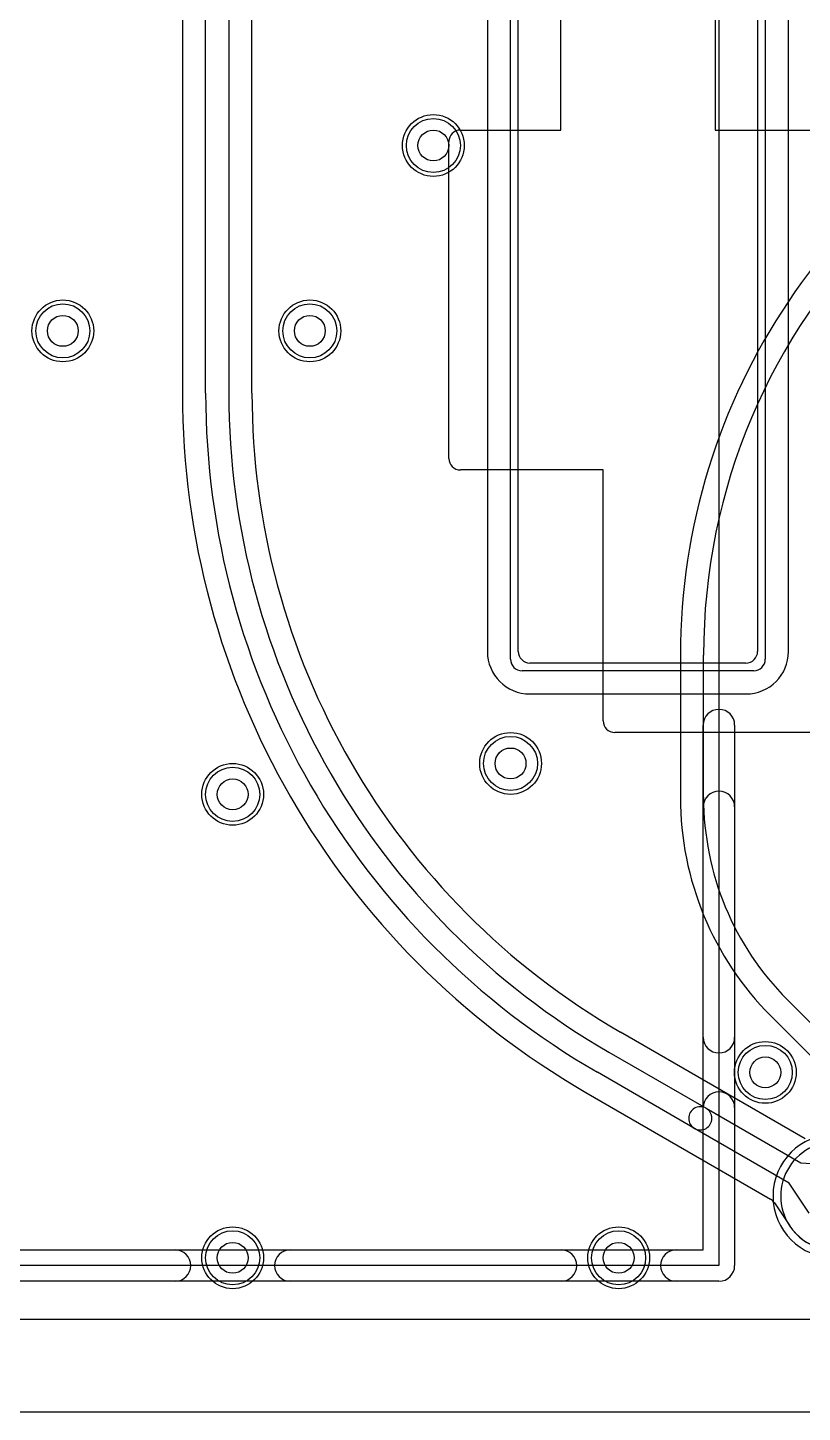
# Model space of a CAD drawing. Extents: x 0 to 21, y -0.5 to 20.
# Drawn here: x 8.67 to 13.69, y 0 to 8.96 of the extents above; entities that cross this region are included whole.
import ezdxf

# ---------------------------------------------------------------- set-up
doc = ezdxf.new("R2010")
doc.units = 0
for name, color, linetype in [('Hole', 1, 'CONTINUOUS'), ('L1', 3, 'CONTINUOUS'), ('L2', 3, 'CONTINUOUS'), ('L3', 3, 'CONTINUOUS'), ('L4', 3, 'CONTINUOUS'), ('MetalMask-A', 176, 'CONTINUOUS'), ('Outline', 7, 'CONTINUOUS'), ('PartsArea-A', 111, 'CONTINUOUS'), ('PartsSilk-A', 221, 'CONTINUOUS'), ('Resist-A', 2, 'CONTINUOUS'), ('Resist-B', 2, 'CONTINUOUS'), ('Silk-A', 140, 'CONTINUOUS')]:
    doc.layers.add(name, color=color, linetype=linetype)

msp = doc.modelspace()

# ---------------------------------------------------------------- linework, layer by layer
at = {"layer": 'Hole'}
for centre in [(11.3, 8.2), (8.9, 7), (10.5, 7), (11.8, 4.2), (10, 4), (13.45, 2.2), (10, 1), (12.5, 1)]:
    msp.add_circle(centre, 0.1, dxfattribs=at)
at = {"layer": 'L1'}
for p, q in [((12.125, 8.3), (12.125, 9.72503)), ((13.125, 9.72503), (13.125, 8.3)), ((11.64996, 9.275), (11.64996, 4.925)), ((11.85, 4.925), (11.85, 9.275)), ((13.4, 9.275), (13.4, 4.925)), ((13.60004, 4.925), (13.60004, 9.275)), ((11.47497, 8.3), (12.125, 8.3)), ((13.125, 8.3), (13.82503, 8.3)), ((11.4, 6.17497), (11.4, 8.22503)), ((12.4, 6.1), (11.47497, 6.1)), ((12.4, 4.47497), (12.4, 6.1)), ((13.325, 4.85), (11.925, 4.85)), ((11.925, 4.64996), (13.325, 4.64996)), ((13.82503, 4.4), (12.47497, 4.4)), ((15.17503, 0.6), (2.24348, 0.6))]:
    msp.add_line(p, q, dxfattribs=at)
for centre in [(11.3, 8.2), (8.9, 7), (10.5, 7), (11.8, 4.2), (10, 4), (13.45, 2.2), (10, 1), (12.5, 1)]:
    msp.add_circle(centre, 0.2, dxfattribs=at)
for centre, radius, start, end in [((11.47497, 8.22503), 0.07497, 90, 180), ((11.47497, 6.17497), 0.07497, 180, -90), ((11.925, 4.925), 0.27504, 180, -90), ((11.925, 4.925), 0.075, 180, -90), ((13.325, 4.925), 0.27504, -90, 0), ((13.325, 4.925), 0.075, -90, 0), ((12.47497, 4.47497), 0.07497, 180, -90), ((13.9, 1.4), 0.35004, 90, -73.410659)]:
    msp.add_arc(centre, radius, start, end, dxfattribs=at)
at = {"layer": 'L2'}
for p, q in [((12.89996, 4.9), (12.89996, 3.9799)), ((13.05, 3.9799), (13.05, 4.9)), ((14.0818, 2.1818), (13.59185, 2.67175)), ((13.48576, 2.56566), (13.97571, 2.07571)), ((17.75651, 0.6), (2.24348, 0.6))]:
    msp.add_line(p, q, dxfattribs=at)
for centre in [(11.3, 8.2), (8.9, 7), (10.5, 7), (11.8, 4.2), (10, 4), (13.45, 2.2), (10, 1), (12.5, 1)]:
    msp.add_circle(centre, 0.2, dxfattribs=at)
for centre, radius, start, end in [((17, 4.9), 3.95, 90, 180), ((17.00001, 4.9), 4.10005, 112.068071, 180), ((14.9, 3.9799), 2.00004, 180, -135), ((14.9, 3.9799), 1.85, 180, -135), ((13.9, 1.4), 0.40004, 90, -90)]:
    msp.add_arc(centre, radius, start, end, dxfattribs=at)
at = {"layer": 'L3'}
msp.add_line((17.75651, 0.6), (2.24348, 0.6), dxfattribs=at)
for centre in [(11.3, 8.2), (8.9, 7), (10.5, 7), (11.8, 4.2), (10, 4), (13.45, 2.2), (10, 1), (12.5, 1)]:
    msp.add_circle(centre, 0.2, dxfattribs=at)
msp.add_arc((13.9, 1.4), 0.40004, 90, -90, dxfattribs=at)
at = {"layer": 'L4'}
for p, q in [((9.67496, 13.64932), (9.67496, 6.59615)), ((10.12504, 6.59615), (10.12504, 13.64932)), ((9.825, 6.59614), (9.825, 10.15807)), ((9.975, 10.15807), (9.975, 6.59614)), ((13.70884, 1.77022), (12.5125, 2.46091)), ((12.43749, 2.33097), (13.06626, 1.96795)), ((12.99126, 1.83805), (12.36249, 2.20107)), ((12.2875, 2.07113), (13.48379, 1.38044)), ((13.06626, 1.96795), (13.67972, 1.61378)), ((13.60471, 1.48388), (12.99126, 1.83805)), ((13.67972, 1.61378), (13.91215, 1.59963)), ((13.73319, 1.28966), (13.60471, 1.48388)), ((13.50929, 1.35618), (13.60805, 1.20688)), ((17.75651, 0.6), (2.24348, 0.6))]:
    msp.add_line(p, q, dxfattribs=at)
for centre in [(11.3, 8.2), (8.9, 7), (10.5, 7), (11.8, 4.2), (10, 4), (13.45, 2.2), (10, 1), (12.5, 1)]:
    msp.add_circle(centre, 0.2, dxfattribs=at)
for centre, radius, start, end in [((14.9, 6.59616), 5.22504, -179.99989, -119.999741), ((14.9, 6.59614), 5.075, 180, -120.000139), ((14.9, 6.59614), 4.925, 180, -120.00013), ((14.9, 6.59614), 4.77496, 179.99988, -120.000248), ((13.02876, 1.903), 0.075, 59.999272, -119.999475), ((13.02876, 1.903), 0.075, -120.000728, 60.000036), ((13.9, 1.4), 0.35004, -146.198707, 86.372002), ((13.44631, 1.31551), 0.07497, 32.852779, 60.004867), ((13.79574, 1.33104), 0.22504, -146.514713, -146.064902), ((13.54683, 1.16356), 0.07497, 33.802404, 33.933833)]:
    msp.add_arc(centre, radius, start, end, dxfattribs=at)
at = {"layer": 'MetalMask-A'}
for p, q in [((11.85, 4.925), (11.85, 9.275)), ((13.4, 9.275), (13.4, 4.925)), ((13.325, 4.85), (11.925, 4.85))]:
    msp.add_line(p, q, dxfattribs=at)
for centre, start, end in [((11.925, 4.925), 180, -90), ((13.325, 4.925), -90, 0)]:
    msp.add_arc(centre, 0.075, start, end, dxfattribs=at)
at = {"layer": 'Outline'}
msp.add_line((18.05, 0), (1.95, 0), dxfattribs=at)
at = {"layer": 'PartsArea-A'}
for p, q in [((13.15, 13.25), (13.15, 0.95)), ((13.15, 0.95), (0.85, 0.95))]:
    msp.add_line(p, q, dxfattribs=at)
at = {"layer": 'PartsSilk-A'}
for p, q in [((13.0484, 1.0516), (13.0484, 4.4484)), ((13.2516, 4.4484), (13.2516, 0.95)), ((0.85, 1.0516), (13.0484, 1.0516)), ((13.15, 0.8484), (0.85, 0.8484))]:
    msp.add_line(p, q, dxfattribs=at)
for centre, start, end in [((13.15, 4.4484), 0, 180), ((13.15, 0.95), -90, 0)]:
    msp.add_arc(centre, 0.1016, start, end, dxfattribs=at)
at = {"layer": 'Resist-A'}
for p, q in [((11.8, 4.875), (11.8, 9.325)), ((13.45, 9.325), (13.45, 4.875)), ((13.375, 4.8), (11.875, 4.8))]:
    msp.add_line(p, q, dxfattribs=at)
for centre in [(11.3, 8.2), (8.9, 7), (10.5, 7), (11.8, 4.2), (10, 4), (13.45, 2.2), (10, 1), (12.5, 1)]:
    msp.add_circle(centre, 0.175, dxfattribs=at)
for centre, start, end in [((11.875, 4.875), 180, -90), ((13.375, 4.875), -90, 0)]:
    msp.add_arc(centre, 0.075, start, end, dxfattribs=at)
at = {"layer": 'Resist-B'}
for centre in [(11.3, 8.2), (8.9, 7), (10.5, 7), (11.8, 4.2), (10, 4), (13.45, 2.2), (10, 1), (12.5, 1)]:
    msp.add_circle(centre, 0.175, dxfattribs=at)
at = {"layer": 'Silk-A'}
for p, q in [((13.0484, 2.42766), (13.0484, 3.91835)), ((13.2516, 3.91835), (13.2516, 2.42766)), ((13.0484, 1.0516), (13.0484, 1.97234)), ((13.2516, 1.97234), (13.2516, 0.95)), ((7.37327, 1.0516), (9.62673, 1.0516)), ((10.37327, 1.0516), (12.12673, 1.0516)), ((12.87327, 1.0516), (13.0484, 1.0516)), ((9.62673, 0.8484), (7.37327, 0.8484)), ((12.12673, 0.8484), (10.37327, 0.8484)), ((13.15, 0.8484), (12.87327, 0.8484))]:
    msp.add_line(p, q, dxfattribs=at)
for centre, start, end in [((13.15, 3.91835), 0, 180), ((13.15, 2.42766), 180, 0), ((13.15, 1.97234), 0, 180), ((9.62673, 0.95), -90, 90), ((10.37327, 0.95), 90, -90), ((12.12673, 0.95), -90, 90), ((12.87327, 0.95), 90, -90), ((13.15, 0.95), -90, 0)]:
    msp.add_arc(centre, 0.1016, start, end, dxfattribs=at)

doc.saveas('drawing.dxf')
